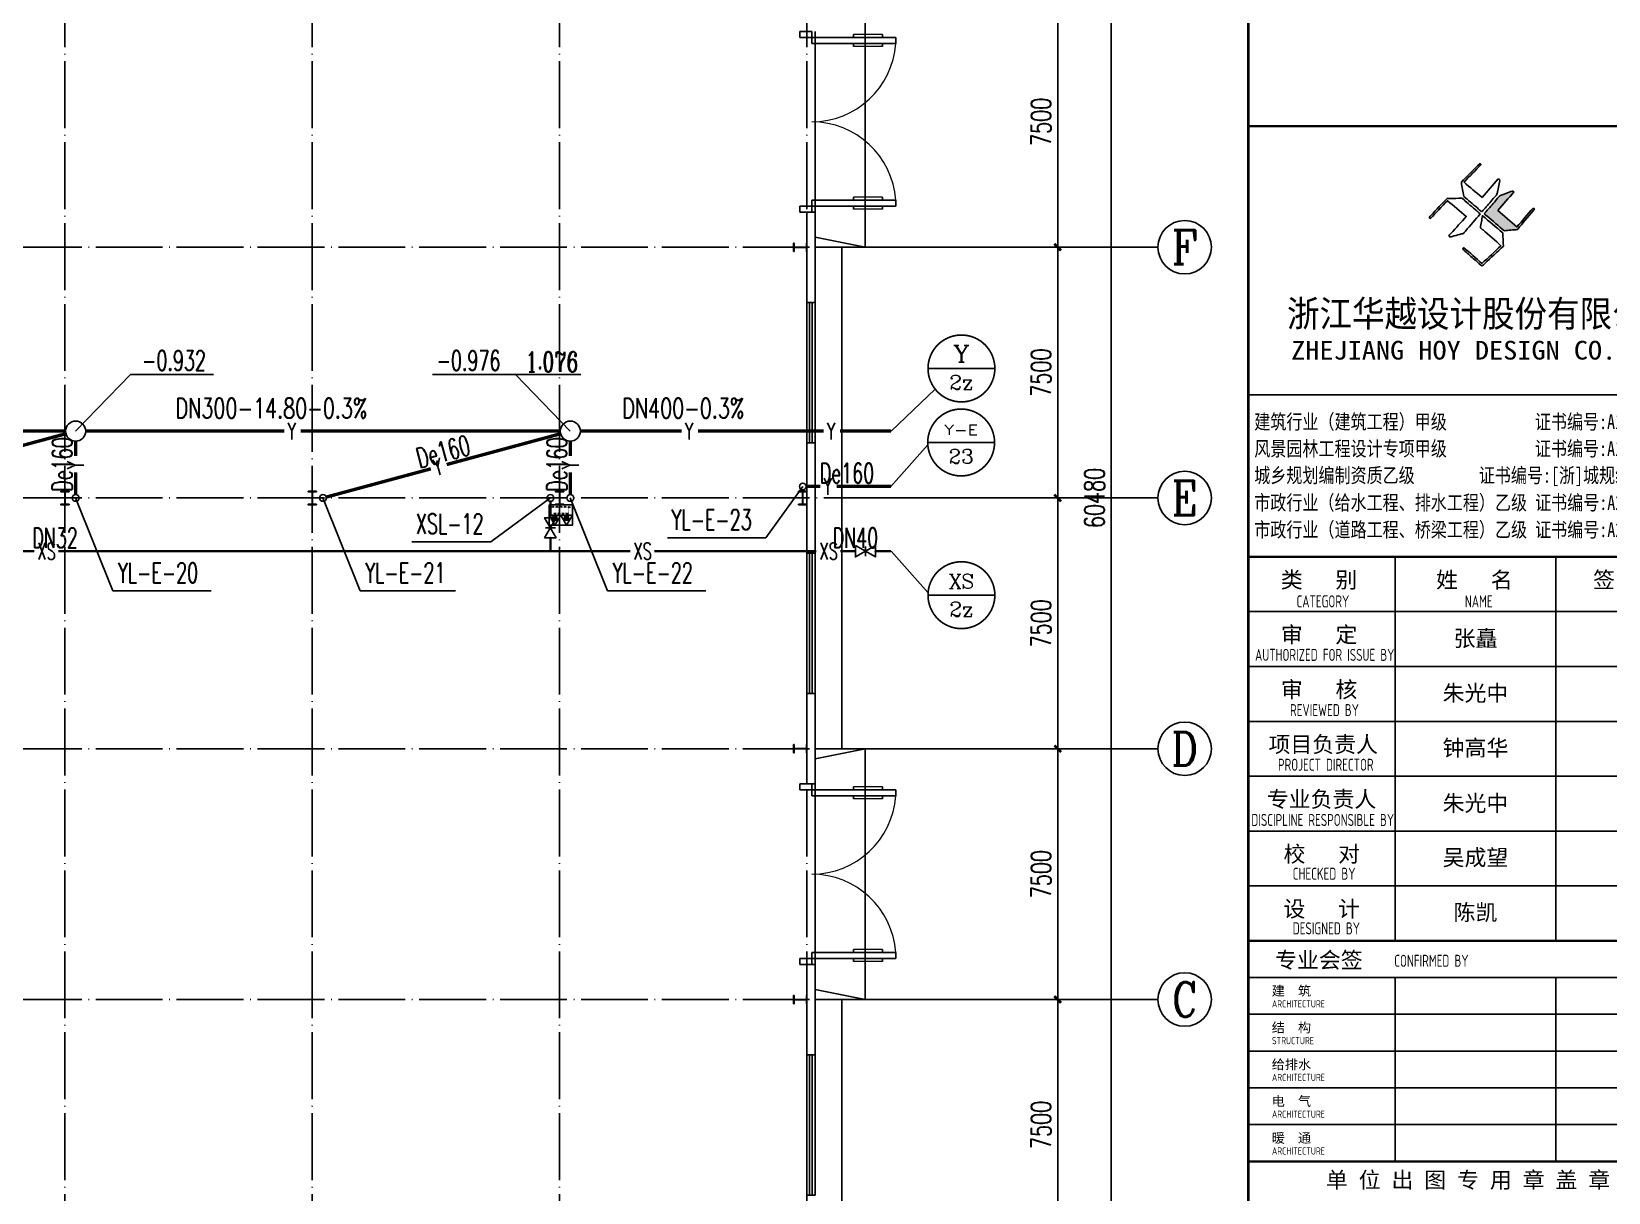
# Model space of a CAD drawing. Extents: x 12811826 to 27008858, y -1172757 to 50528.
# Drawn here: x 13485985 to 13533164, y -280413 to -245693 of the extents above; entities that cross this region are included whole.
import ezdxf
from ezdxf.enums import TextEntityAlignment as Align

# ---------------------------------------------------------------- set-up
doc = ezdxf.new("R2010")
doc.units = 0
doc.header["$LTSCALE"] = 1000
doc.header["$MEASUREMENT"] = 0
doc.linetypes.add('DOTE', pattern=[2.42, 2, -0.2, 0.02, -0.2])
for name, color, linetype in [('AXIS', 3, 'Continuous'), ('AXIS_TEXT', 7, 'Continuous'), ('COLUMN', 2, 'Continuous'), ('DIM_消防', 3, 'Continuous'), ('DIM_雨水', 3, 'Continuous'), ('DOTE', 8, 'DOTE'), ('EQUIP_消防', 7, 'Continuous'), ('PIPE-消防', 1, 'Continuous'), ('PIPE-雨水', 4, 'Continuous'), ('PUB_TITLE', 4, 'Continuous'), ('TEXT_消防', 7, 'Continuous'), ('TEXT_雨水', 7, 'Continuous'), ('TK', 4, 'Continuous'), ('TWT_LEAD', 3, 'Continuous'), ('TWT_TEXT', 7, 'Continuous'), ('VALVE_消防', 7, 'Continuous'), ('VPIPE-消防', 1, 'Continuous'), ('VPIPE-雨水', 4, 'Continuous'), ('WALL-PARAPET', 6, 'Continuous'), ('WELL_雨水', 4, 'Continuous'), ('WINDOW', 4, 'Continuous')]:
    doc.layers.add(name, color=color, linetype=linetype)
doc.styles.add('-宋体', font='', dxfattribs={"width": 0.8})
doc.styles.add('_TCH_AXIS', font='COMPLEX', dxfattribs={"bigfont": 'GBCBIG'})
doc.styles.add('_TCH_DIM', font='SIMPLEX', dxfattribs={"bigfont": 'GBCBIG'})
doc.styles.add('_TCH_DIM_T3', font='SIMPLEX', dxfattribs={"width": 0.705882, "bigfont": 'GBCBIG'})
doc.styles.add('_TWT_CIRCLE', font='COMPLEX', dxfattribs={"width": 1.1, "height": 3, "bigfont": 'HZTXT'})
doc.styles.add('_TWT_PIPEDN', font='SIMPLEX', dxfattribs={"width": 0.8, "height": 3, "bigfont": 'HZTXT'})
doc.styles.add('_TWT_PIPETEXT', font='COMPLEX', dxfattribs={"width": 0.8, "height": 2.5, "bigfont": 'HZTXT'})
doc.styles.add('_TWT_SERIAL', font='COMPLEX', dxfattribs={"width": 0.8, "height": 3, "bigfont": 'HZTXT'})
doc.styles.add('COMPLEX', font='COMPLEX')
doc.styles.add('HT', font='simhei.ttf', dxfattribs={"width": 0.8})
doc.styles.add('TSSD_REIN', font='tssdeng.shx', dxfattribs={"width": 0.7, "bigfont": 'tssdchn.shx'})
doc.styles.add('图签宋体', font='', dxfattribs={"height": 300})
doc.styles.add('图签黑体', font='simhei.ttf', dxfattribs={"height": 550})
doc.styles.get('-宋体').set_extended_font_data('SimSun')
doc.styles.get('图签宋体').set_extended_font_data('NSimSun')
doc.dimstyles.new('_TCH_ARCH&&200', dxfattribs={"dimtxt": 595, "dimasz": 200, "dimexe": 500, "dimexo": 600, "dimgap": 200, "dimtad": 1, "dimdec": 0, "dimzin": 0, "dimdsep": 46, "dimtxsty": '_TCH_DIM_T3', "dimblk": 'ARCHTICK', "dimcen": 0.09, "dimclrt": 7, "dimazin": 2, "dimtfac": 1, "dimtdec": 0, "dimtix": 1, "dimtmove": 2, "dimatfit": 3, "dimfxl": 0, "dimtolj": 1, "dimtzin": 0, "dimarcsym": 0})

# ---------------------------------------------------------------- blocks, each defined once
blk = doc.blocks.new('A$C797E1D2B')
at = {"layer": 'COLUMN'}
h = blk.add_hatch(color=256, dxfattribs=at)
h.paths.add_polyline_path([(125, 400), (250, 400), (250, 388), (130, 388), (130, 200), (125, 200)])
h.paths.add_polyline_path([(0, 400), (125, 400), (125, 200), (120, 200), (120, 388), (0, 388)])
h.paths.add_polyline_path([(0, 12), (120, 12), (120, 200), (125, 200), (125, 0), (0, 0)])
h.paths.add_polyline_path([(125, 200), (130, 200), (130, 12), (250, 12), (250, 0), (125, 0)])
blk.add_lwpolyline([(250, 0), (250, 12), (130, 12), (130, 388), (250, 388), (250, 400), (0, 400), (0, 388), (120, 388), (120, 12), (0, 12), (0, 0)], close=True, dxfattribs=at)
blk = doc.blocks.new('_AXISO')
blk.add_circle((0, 0), 0.5)
at = {"layer": 'AXIS_TEXT', "style": 'COMPLEX', "width": 1.041667}
blk.add_attdef('A', text='', height=0.56, dxfattribs=at).set_placement((-0.25, -0.28), (0.25, -0.28), align=Align.FIT)
blk = doc.blocks.new('消防软管卷盘')
blk.add_lwpolyline([(4963954, 151899), (4963954, 150312), (4964641, 150312), (4964641, 151899)], close=True)
for points, const_width in [([(4964134, 151704), (4964482, 151704)], 1), ([(4964134, 151566), (4964482, 151566)], 1), ([(4964134, 151428), (4964482, 151428)], 1), ([(4964134, 151290), (4964482, 151290)], 1), ([(4964134, 151152), (4964482, 151152)], 1), ([(4964134, 151014), (4964482, 151014)], 0.1), ([(4964134, 150876), (4964482, 150876)], 1), ([(4964134, 150738), (4964482, 150738)], 1), ([(4964150, 150600), (4964499, 150600)], 1), ([(4964150, 150462), (4964499, 150462)], 1)]:
    blk.add_lwpolyline(points, dxfattribs=dict(const_width=const_width))
for centre, start, end in [((4964134, 151636), 90, 270), ((4964134, 151360), 90, 270), ((4964134, 151084), 90, 270), ((4964134, 150808), 90, 270), ((4964482, 151498), 270, 90), ((4964482, 151222), 270, 90), ((4964482, 150946), 270, 90), ((4964150, 150532), 90, 270), ((4964499, 150670), 270, 90)]:
    blk.add_arc(centre, 69, start, end)
blk = doc.blocks.new('$TwtSys$00000546')
h = blk.add_hatch()
h.set_pattern_fill('ANSI31', color=256, scale=200, style=0)
h.set_pattern_definition([(45, (-38543.802, -6670.83), (-17.67767, 17.67767), [])])
h.paths.add_polyline_path([(-65, 174), (65, 174), (65, 44), (-65, 44)])
for points in [[(0, 344), (-198, 0), (198, 0)], [(-65, 174), (65, 174), (65, 44), (-65, 44)]]:
    blk.add_lwpolyline(points, close=True)
blk = doc.blocks.new('92623')
blk.add_lwpolyline([(8910066, 83014), (8909273, 83014), (8909273, 82670), (8910066, 82670)], close=True)
at = {"xscale": -0.5, "yscale": 0.5, "zscale": 0.5, "rotation": 89.99999999998747}
blk.add_blockref('消防软管卷盘', (8985223, 2565334), dxfattribs=at)
at = {"layer": 'EQUIP_消防', "color": 8, "rotation": 180}
for p in [(8909471, 83014), (8909868, 83014)]:
    blk.add_blockref('$TwtSys$00000546', p, dxfattribs=at)
blk = doc.blocks.new('A$C053D6479')
at = {"layer": 'PUB_TITLE'}
h = blk.add_hatch(color=256, dxfattribs=at)
h.dxf.hatch_style = 1
edge = h.paths.add_edge_path()
edge.add_spline(control_points=[(1026, 827), (1105, 920), (1188, 1008), (1266, 1102)], knot_values=[13, 13, 13, 13, 14, 14, 14, 14], degree=3, periodic=0)
edge.add_spline(control_points=[(1266, 1102), (1258, 1111), (1249, 1119), (1239, 1116)], knot_values=[12, 12, 12, 12, 13, 13, 13, 13], degree=3, periodic=0)
edge.add_spline(control_points=[(1239, 1116), (1210, 1107), (1179, 1092), (1144, 1077)], knot_values=[11, 11, 11, 11, 12, 12, 12, 12], degree=3, periodic=0)
edge.add_spline(control_points=[(1144, 1077), (1109, 1063), (1069, 1053), (1047, 1038)], knot_values=[10, 10, 10, 10, 11, 11, 11, 11], degree=3, periodic=0)
edge.add_spline(control_points=[(1047, 1038), (1028, 1026), (1007, 992), (991, 972)], knot_values=[9, 9, 9, 9, 10, 10, 10, 10], degree=3, periodic=0)
edge.add_spline(control_points=[(991, 972), (942, 913), (899, 868), (849, 810)], knot_values=[8, 8, 8, 8, 9, 9, 9, 9], degree=3, periodic=0)
edge.add_spline(control_points=[(849, 810), (842, 801), (822, 776), (822, 775)], knot_values=[7, 7, 7, 7, 8, 8, 8, 8], degree=3, periodic=0)
edge.add_spline(control_points=[(822, 775), (823, 771), (848, 752), (859, 744)], knot_values=[6, 6, 6, 6, 7, 7, 7, 7], degree=3, periodic=0)
edge.add_spline(control_points=[(859, 744), (949, 670), (1035, 592), (1122, 521)], knot_values=[5, 5, 5, 5, 6, 6, 6, 6], degree=3, periodic=0)
edge.add_spline(control_points=[(1122, 521), (1153, 527), (1185, 530), (1217, 533)], knot_values=[4, 4, 4, 4, 5, 5, 5, 5], degree=3, periodic=0)
edge.add_spline(control_points=[(1217, 533), (1246, 535), (1293, 532), (1316, 542)], knot_values=[3, 3, 3, 3, 4, 4, 4, 4], degree=3, periodic=0)
edge.add_spline(control_points=[(1316, 542), (1327, 547), (1338, 565), (1349, 579)], knot_values=[2, 2, 2, 2, 3, 3, 3, 3], degree=3, periodic=0)
edge.add_spline(control_points=[(1349, 579), (1423, 670), (1507, 759), (1572, 848)], knot_values=[1, 1, 1, 1, 2, 2, 2, 2], degree=3, periodic=0)
edge.add_spline(control_points=[(1572, 848), (1564, 852), (1561, 861), (1551, 862)], knot_values=[0, 0, 0, 0, 1, 1, 1, 1], degree=3, periodic=0)
edge.add_spline(control_points=[(1551, 862), (1469, 769), (1393, 671), (1310, 579)], knot_values=[15, 15, 15, 15, 16, 16, 16, 16], degree=3, periodic=0)
edge.add_spline(control_points=[(1310, 579), (1216, 662), (1118, 742), (1026, 827)], knot_values=[14, 14, 14, 14, 15, 15, 15, 15], degree=3, periodic=0)
at = {"layer": 'TK'}
for points, knots in [([(1031, 1298), (1066, 1286), (1054, 1262), (1045, 1224), (1036, 1188), (1031, 1158), (1024, 1121), (1020, 1104), (1017, 1085), (1012, 1071), (1004, 1052), (976, 1026), (956, 1003), (906, 946), (866, 899), (814, 839), (806, 829), (789, 806), (787, 806), (777, 804), (728, 856), (719, 864), (651, 922), (580, 978), (514, 1036), (509, 1106), (488, 1176), (479, 1247), (570, 1343), (663, 1436), (758, 1526), (764, 1523), (768, 1518), (774, 1515), (693, 1422), (599, 1343), (520, 1249), (607, 1171), (698, 1096), (789, 1021), (874, 1109), (950, 1206), (1031, 1298)], [0, 0, 0, 0, 1, 1, 1, 2, 2, 2, 3, 3, 3, 4, 4, 4, 5, 5, 5, 6, 6, 6, 7, 7, 7, 8, 8, 8, 9, 9, 9, 10, 10, 10, 11, 11, 11, 12, 12, 12, 13, 13, 13, 14, 14, 14, 14]), ([(555, 949), (624, 891), (699, 833), (760, 773), (689, 691), (614, 604), (539, 517), (529, 505), (516, 487), (506, 482), (492, 475), (469, 472), (452, 467), (416, 456), (383, 448), (342, 438), (323, 433), (297, 422), (293, 440), (291, 452), (313, 470), (322, 480), (400, 566), (477, 652), (553, 736), (460, 815), (366, 894), (270, 970), (183, 883), (101, 791), (16, 703), (-18, 714), (9, 735), (28, 755), (103, 838), (192, 930), (266, 1005), (319, 1009), (387, 1005), (442, 1007), (456, 1008), (472, 1011), (485, 1007), (507, 1000), (534, 967), (555, 949)], [0, 0, 0, 0, 1, 1, 1, 2, 2, 2, 3, 3, 3, 4, 4, 4, 5, 5, 5, 6, 6, 6, 7, 7, 7, 8, 8, 8, 9, 9, 9, 10, 10, 10, 11, 11, 11, 12, 12, 12, 13, 13, 13, 14, 14, 14, 15, 15, 15, 15]), ([(1551, 862), (1561, 861), (1564, 852), (1572, 848), (1507, 759), (1423, 670), (1349, 579), (1338, 565), (1327, 547), (1316, 542), (1293, 532), (1246, 535), (1217, 533), (1185, 530), (1153, 527), (1122, 521), (1035, 592), (949, 670), (859, 744), (848, 752), (823, 771), (822, 775), (822, 776), (842, 801), (849, 810), (899, 868), (942, 913), (991, 972), (1007, 992), (1028, 1026), (1047, 1038), (1069, 1053), (1109, 1063), (1144, 1077), (1179, 1092), (1210, 1107), (1239, 1116), (1249, 1119), (1258, 1111), (1266, 1102), (1188, 1008), (1105, 920), (1026, 827), (1118, 742), (1216, 662), (1310, 579), (1393, 671), (1469, 769), (1551, 862)], [0, 0, 0, 0, 1, 1, 1, 2, 2, 2, 3, 3, 3, 4, 4, 4, 5, 5, 5, 6, 6, 6, 7, 7, 7, 8, 8, 8, 9, 9, 9, 10, 10, 10, 11, 11, 11, 12, 12, 12, 13, 13, 13, 14, 14, 14, 15, 15, 15, 16, 16, 16, 16]), ([(1097, 490), (1100, 425), (1106, 361), (1107, 294), (1018, 207), (925, 121), (830, 33), (818, 21), (800, 0), (787, 0), (768, -1), (725, 49), (712, 60), (662, 103), (616, 143), (568, 186), (545, 207), (518, 224), (499, 250), (501, 259), (511, 261), (516, 267), (609, 192), (696, 111), (785, 33), (883, 118), (977, 208), (1070, 298), (992, 373), (892, 456), (803, 534), (791, 544), (768, 561), (766, 569), (761, 588), (776, 634), (780, 655), (785, 690), (788, 721), (795, 746), (897, 661), (998, 576), (1097, 490)], [0, 0, 0, 0, 1, 1, 1, 2, 2, 2, 3, 3, 3, 4, 4, 4, 5, 5, 5, 6, 6, 6, 7, 7, 7, 8, 8, 8, 9, 9, 9, 10, 10, 10, 11, 11, 11, 12, 12, 12, 13, 13, 13, 14, 14, 14, 14])]:
    blk.add_open_spline(points, degree=3, knots=knots, dxfattribs=at)
blk = doc.blocks.new('GeYuanFrame_14875563', base_point=(20.09, 4.53))
at = {"layer": 'PUB_TITLE'}
for points in [[(1013.09, 235.33), (1013.09, 292.73)], [(1037.09, 235.33), (1037.09, 292.73)], [(1013.09, 202.33), (1013.09, 229.83)], [(1037.09, 202.33), (1037.09, 229.83)]]:
    blk.add_lwpolyline(points, dxfattribs=at)
at = {"layer": 'TK'}
for p, q in [((991.09, 316.93), (1061.09, 316.93)), ((991.09, 284.53), (1061.09, 284.53)), ((991.09, 276.33), (1061.09, 276.33)), ((991.09, 268.13), (1061.09, 268.13)), ((991.09, 259.93), (1061.09, 259.93)), ((991.09, 251.73), (1061.09, 251.73)), ((991.09, 243.53), (1061.09, 243.53)), ((991.09, 235.33), (1061.09, 235.33)), ((991.09, 235.33), (1061.09, 235.33))]:
    blk.add_line(p, q, dxfattribs=at)
for points, const_width in [([(991.09, 588.53), (991.09, 14.53)], 0.4), ([(991.09, 357.14), (1061.09, 357.14)], 0.35), ([(991.09, 292.73), (1061.09, 292.73)], 0.35), ([(991.09, 292.73), (1061.09, 292.73)], 0.35), ([(991.09, 235.33), (1061.09, 235.33)], 0.35), ([(991.09, 202.33), (1061.09, 202.33)], 0.35)]:
    blk.add_lwpolyline(points, dxfattribs=dict(at, const_width=const_width))
for points in [[(991.09, 292.73), (1061.09, 292.73)], [(991.09, 235.33), (1061.09, 235.33)], [(991.09, 229.83), (1061.09, 229.83)], [(991.09, 224.33), (1061.09, 224.33)], [(991.09, 218.83), (1061.09, 218.83)], [(991.09, 213.33), (1061.09, 213.33)], [(991.09, 207.83), (1061.09, 207.83)], [(991.09, 202.33), (1061.09, 202.33)]]:
    blk.add_lwpolyline(points, dxfattribs=at)
at = {"layer": 'PUB_TITLE', "xscale": 0.01000000000021828, "yscale": 0.01000000000021828, "zscale": 0.01}
blk.add_blockref('A$C053D6479', (1018.19, 336.27), dxfattribs=at)
at = {"layer": 'TK'}
for s, height, style, width, p in [('浙江华越设计股份有限公司', 3.96, 'HT', 0.9, (1026.07, 329.16)), ('ZHEJIANG HOY DESIGN CO.,LTD', 2.8, '图签黑体', 1.11, (1026.06, 323.29))]:
    blk.add_text(s, height=height, dxfattribs=dict(at, style=style, width=width)).set_placement(p, align=Align.MIDDLE)
for s, height, style, width, p in [('建筑行业（建筑工程）甲级           证书编号:A133002877', 2.2, '-宋体', 0.8, (992, 311.83)), ('风景园林工程设计专项甲级           证书编号:A133002877', 2.2, '-宋体', 0.8, (992, 307.81)), ('城乡规划编制资质乙级        证书编号:[浙]城规编(142069)', 2.2, '-宋体', 0.8, (992, 303.82)), ('市政行业（给水工程、排水工程）乙级 证书编号:A233029948', 2.2, '-宋体', 0.8, (992, 299.74)), ('市政行业（道路工程、桥梁工程）乙级 证书编号:A233029948', 2.2, '-宋体', 0.8, (992, 295.69)), ('CATEGORY', 1.8, 'TSSD_REIN', 0.7, (998.32, 285.17)), ('NAME', 1.8, 'TSSD_REIN', 0.7, (1023.51, 285.17)), ('AUTHORIZED FOR ISSUE BY', 1.8, 'TSSD_REIN', 0.7, (992.12, 277.17)), ('REVIEWED BY', 1.8, 'TSSD_REIN', 0.7, (997.36, 268.91)), ('PROJECT DIRECTOR', 1.8, 'TSSD_REIN', 0.7, (995.55, 260.74)), ('DISCIPLINE RESPONSIBLE BY', 1.8, 'TSSD_REIN', 0.7, (991.57, 252.48)), ('CHECKED BY', 1.8, 'TSSD_REIN', 0.7, (997.75, 244.44)), ('DESIGNED BY', 1.8, 'TSSD_REIN', 0.7, (997.76, 236.27)), ('CONFIRMED BY', 1.8, 'TSSD_REIN', 0.7, (1012.94, 231.42)), ('ARCHITECTURE', 1.08, 'TSSD_REIN', 0.7, (994.65, 225.34)), ('STRUCTURE', 1.08, 'TSSD_REIN', 0.7, (994.65, 219.84)), ('ARCHITECTURE', 1.08, 'TSSD_REIN', 0.7, (994.65, 214.34)), ('ARCHITECTURE', 1.08, 'TSSD_REIN', 0.7, (994.65, 208.84)), ('ARCHITECTURE', 1.08, 'TSSD_REIN', 0.7, (994.65, 203.34))]:
    blk.add_text(s, height=height, dxfattribs=dict(at, style=style, width=width)).set_placement(p)
at = {"layer": 'TK', "style": '图签宋体'}
for s, height, p in [('类   别', 2.4, (995.97, 288.09)), ('姓   名', 2.4, (1019.2, 288.09)), ('签   名', 2.4, (1042.68, 288.09)), ('审   定', 2.4, (995.97, 279.89)), ('审   核', 2.4, (995.97, 271.69)), ('项目负责人', 2.4, (994.13, 263.49)), ('专业负责人', 2.4, (993.89, 255.29)), ('校   对', 2.4, (996.38, 247.09)), ('设   计', 2.4, (996.36, 238.89)), ('专业会签', 2.4, (995.12, 231.24)), ('建  筑', 1.44, (994.61, 227.11)), ('结  构', 1.44, (994.61, 221.61)), ('给排水', 1.44, (994.61, 216.11)), ('电  气', 1.44, (994.61, 210.61)), ('暖  通', 1.44, (994.61, 205.11)), ('单 位 出 图 专 用 章 盖 章', 2.4, (1002.72, 198.35))]:
    blk.add_text(s, height=height, dxfattribs=at).set_placement(p)
at = {"layer": 'TK', "char_height": 2.4, "width": 24, "attachment_point": 5, "style": '图签宋体'}
for s, insert in [('张矗', (1025.09, 280.4)), ('朱光中', (1025.09, 272.23)), ('钟高华', (1025.09, 264.03)), ('朱光中', (1025.09, 255.76)), ('吴成望', (1025.09, 247.63)), ('陈凯', (1025.09, 239.43))]:
    blk.add_mtext(s, dxfattribs=dict(at, insert=insert))
blk = doc.blocks.new('_ArchTick')
at = {"color": 0, "linetype": 'ByBlock', "const_width": 0.4}
blk.add_lwpolyline([(-0.5, -0.5), (0.5, 0.5)], dxfattribs=at)
blk = doc.blocks.new('*D197')
at = {"layer": 'AXIS', "color": 0, "lineweight": -2}
for p, q in [((13512285, -229403), (13518785, -229403)), ((13518285, -289883), (13518285, -229403)), ((13512285, -289883), (13518785, -289883))]:
    blk.add_line(p, q, dxfattribs=at)
at = {"layer": 'Defpoints', "color": 0}
for p in [(13511685, -229403), (13518285, -229403), (13511685, -289883)]:
    blk.add_point(p, dxfattribs=at)
at = {"layer": 'AXIS', "color": 0, "lineweight": -2, "xscale": 200, "yscale": 200, "zscale": 200}
for p, rotation in [((13518285, -229403), 90), ((13518285, -289883), 270)]:
    blk.add_blockref('_ArchTick', p, dxfattribs=dict(at, rotation=rotation))
at = {"layer": 'AXIS', "color": 7, "insert": (13517787, -259643), "char_height": 595, "attachment_point": 5, "rotation": 90, "style": '_TCH_DIM_T3'}
blk.add_mtext('\\A1;60480', dxfattribs=at)
blk = doc.blocks.new('*D201')
at = {"layer": 'AXIS', "color": 0, "lineweight": -2}
for p, q in [((13512285, -274643), (13517185, -274643)), ((13516685, -282143), (13516685, -274643)), ((13512285, -282143), (13517185, -282143))]:
    blk.add_line(p, q, dxfattribs=at)
at = {"layer": 'Defpoints', "color": 0}
for p in [(13511685, -274643), (13516685, -274643), (13511685, -282143)]:
    blk.add_point(p, dxfattribs=at)
at = {"layer": 'AXIS', "color": 0, "lineweight": -2, "xscale": 200, "yscale": 200, "zscale": 200}
for p, rotation in [((13516685, -274643), 90), ((13516685, -282143), 270)]:
    blk.add_blockref('_ArchTick', p, dxfattribs=dict(at, rotation=rotation))
at = {"layer": 'AXIS', "color": 7, "insert": (13516187, -278393), "char_height": 595, "attachment_point": 5, "rotation": 90, "style": '_TCH_DIM_T3'}
blk.add_mtext('\\A1;7500', dxfattribs=at)
blk = doc.blocks.new('*D202')
at = {"layer": 'AXIS', "color": 0, "lineweight": -2}
for p, q in [((13512285, -267143), (13517185, -267143)), ((13516685, -274643), (13516685, -267143)), ((13512285, -274643), (13517185, -274643))]:
    blk.add_line(p, q, dxfattribs=at)
at = {"layer": 'Defpoints', "color": 0}
for p in [(13511685, -267143), (13516685, -267143), (13511685, -274643)]:
    blk.add_point(p, dxfattribs=at)
at = {"layer": 'AXIS', "color": 0, "lineweight": -2, "xscale": 200, "yscale": 200, "zscale": 200}
for p, rotation in [((13516685, -267143), 90), ((13516685, -274643), 270)]:
    blk.add_blockref('_ArchTick', p, dxfattribs=dict(at, rotation=rotation))
at = {"layer": 'AXIS', "color": 7, "insert": (13516187, -270893), "char_height": 595, "attachment_point": 5, "rotation": 90, "style": '_TCH_DIM_T3'}
blk.add_mtext('\\A1;7500', dxfattribs=at)
blk = doc.blocks.new('*D203')
at = {"layer": 'AXIS', "color": 0, "lineweight": -2}
for p, q in [((13512285, -259643), (13517185, -259643)), ((13516685, -267143), (13516685, -259643)), ((13512285, -267143), (13517185, -267143))]:
    blk.add_line(p, q, dxfattribs=at)
at = {"layer": 'Defpoints', "color": 0}
for p in [(13511685, -259643), (13516685, -259643), (13511685, -267143)]:
    blk.add_point(p, dxfattribs=at)
at = {"layer": 'AXIS', "color": 0, "lineweight": -2, "xscale": 200, "yscale": 200, "zscale": 200}
for p, rotation in [((13516685, -259643), 90), ((13516685, -267143), 270)]:
    blk.add_blockref('_ArchTick', p, dxfattribs=dict(at, rotation=rotation))
at = {"layer": 'AXIS', "color": 7, "insert": (13516187, -263393), "char_height": 595, "attachment_point": 5, "rotation": 90, "style": '_TCH_DIM_T3'}
blk.add_mtext('\\A1;7500', dxfattribs=at)
blk = doc.blocks.new('*D204')
at = {"layer": 'AXIS', "color": 0, "lineweight": -2}
for p, q in [((13512285, -252143), (13517185, -252143)), ((13516685, -259643), (13516685, -252143)), ((13512285, -259643), (13517185, -259643))]:
    blk.add_line(p, q, dxfattribs=at)
at = {"layer": 'Defpoints', "color": 0}
for p in [(13511685, -252143), (13516685, -252143), (13511685, -259643)]:
    blk.add_point(p, dxfattribs=at)
at = {"layer": 'AXIS', "color": 0, "lineweight": -2, "xscale": 200, "yscale": 200, "zscale": 200}
for p, rotation in [((13516685, -252143), 90), ((13516685, -259643), 270)]:
    blk.add_blockref('_ArchTick', p, dxfattribs=dict(at, rotation=rotation))
at = {"layer": 'AXIS', "color": 7, "insert": (13516187, -255893), "char_height": 595, "attachment_point": 5, "rotation": 90, "style": '_TCH_DIM_T3'}
blk.add_mtext('\\A1;7500', dxfattribs=at)
blk = doc.blocks.new('*D205')
at = {"layer": 'AXIS', "color": 0, "lineweight": -2}
for p, q in [((13512285, -244643), (13517185, -244643)), ((13516685, -252143), (13516685, -244643)), ((13512285, -252143), (13517185, -252143))]:
    blk.add_line(p, q, dxfattribs=at)
at = {"layer": 'Defpoints', "color": 0}
for p in [(13511685, -244643), (13516685, -244643), (13511685, -252143)]:
    blk.add_point(p, dxfattribs=at)
at = {"layer": 'AXIS', "color": 0, "lineweight": -2, "xscale": 200, "yscale": 200, "zscale": 200}
for p, rotation in [((13516685, -244643), 90), ((13516685, -252143), 270)]:
    blk.add_blockref('_ArchTick', p, dxfattribs=dict(at, rotation=rotation))
at = {"layer": 'AXIS', "color": 7, "insert": (13516187, -248393), "char_height": 595, "attachment_point": 5, "rotation": 90, "style": '_TCH_DIM_T3'}
blk.add_mtext('\\A1;7500', dxfattribs=at)
blk = doc.blocks.new('$DorLib2D$00000011')
for p, q in [((-0.4667, 0.4709), (-0.4667, -0.0625)), ((-0.4667, 0.4709), (-0.4333, 0.4709)), ((-0.4333, 0.4709), (-0.4333, 0.0042)), ((0.4333, 0.4709), (0.4333, 0.0042)), ((0.4667, 0.4709), (0.4333, 0.4709)), ((0.4667, 0.4709), (0.4667, -0.0625)), ((-0.4833, 0.3962), (-0.4667, 0.3962)), ((-0.4167, 0.3962), (-0.4333, 0.3962)), ((0.4167, 0.3962), (0.4333, 0.3962)), ((0.4833, 0.3962), (0.4667, 0.3962)), ((-0.4833, 0.2346), (-0.4667, 0.2346)), ((-0.4167, 0.2346), (-0.4333, 0.2346)), ((0.4167, 0.2346), (0.4333, 0.2346)), ((0.4833, 0.2346), (0.4667, 0.2346)), ((-0.5, 0.0042), (-0.4333, 0.0042)), ((-0.5, 0.0042), (-0.5, -0.0625)), ((0.5, 0.0042), (0.4333, 0.0042)), ((0.5, 0.0042), (0.5, -0.0625)), ((-0.5, -0.0625), (-0.4667, -0.0625)), ((0.5, -0.0625), (0.4667, -0.0625))]:
    blk.add_line(p, q)
at = {"lineweight": 13}
for p, q in [((-0.4833, 0.3962), (-0.4833, 0.2346)), ((-0.4167, 0.3962), (-0.4167, 0.2346)), ((0.4167, 0.3962), (0.4167, 0.2346)), ((0.4833, 0.3962), (0.4833, 0.2346))]:
    blk.add_line(p, q, dxfattribs=at)
for centre, start, end in [((-0.4667, 0.0042), 0, 85.90396), ((0.4667, 0.0042), 94.09604, 180)]:
    blk.add_arc(centre, 0.4667, start, end, dxfattribs=at)
blk = doc.blocks.new('$TCHSYS$WIN2D')
for p, q in [((-0.5, 0.5), (0.5, 0.5)), ((-0.5, 0.5), (-0.5, -0.5)), ((0.5, 0.5), (0.5, -0.5)), ((0.5, 0.167), (-0.5, 0.167)), ((0.5, -0.167), (-0.5, -0.167)), ((-0.5, -0.5), (0.5, -0.5))]:
    blk.add_line(p, q)
blk = doc.blocks.new('$TWTSYS$00000187')
blk.add_circle((0, 0, 0), 0.5)
blk = doc.blocks.new('$VALVE$00000296')
for points in [[(-125, 72), (-125, -72), (125, 72), (125, -72), (-125, 72)], [(0, 60), (0, -64)]]:
    blk.add_lwpolyline(points)
for p in [(-125, 0), (125, 0)]:
    blk.add_point(p)

msp = doc.modelspace()

# ---------------------------------------------------------------- linework, layer by layer
at = {"color": 8, "ltscale": 0.5}
for p, q in [((13509424.8, -251843.1), (13510924.8, -252143.1)), ((13510924.8, -267143.1), (13509424.8, -267443.1)), ((13509424.8, -274343.1), (13510924.8, -274643.1))]:
    msp.add_line(p, q, dxfattribs=at)
for points in [[(13509424.8, -252143.1), (13510924.8, -252143.1), (13510924.8, -244643.1), (13509424.8, -244643.1)], [(13510224.8, -252143.1), (13510224.8, -267143.1)], [(13509424.8, -274643.1), (13510924.8, -274643.1), (13510924.8, -267143.1), (13509424.8, -267143.1)], [(13510224.8, -274643.1), (13510224.8, -290683.1), (13486984.8, -290683.1)]]:
    msp.add_lwpolyline(points, dxfattribs=at)
at = {"layer": 'AXIS'}
for p, q in [((13511684.8, -252143.1), (13519684.8, -252143.1)), ((13511684.8, -259643.1), (13519684.8, -259643.1)), ((13511684.8, -267143.1), (13519684.8, -267143.1)), ((13511684.8, -274643.1), (13519684.8, -274643.1))]:
    msp.add_line(p, q, dxfattribs=at)
at = {"layer": 'DIM_消防'}
for p, q in [((13514805.5, -255769.5), (13512805.5, -255769.5)), ((13511700.8, -257643.1), (13513016.5, -256383.9)), ((13511692.1, -259299.4), (13512799.5, -258055.3)), ((13514796.9, -257983.4), (13512796.9, -257983.4)), ((13511700.8, -261234.2), (13512808.1, -262478.3)), ((13514805.5, -262550.2), (13512805.5, -262550.2))]:
    msp.add_line(p, q, dxfattribs=at)
at = {"layer": 'DIM_消防', "color": 3}
for p, q in [((13501507.4, -259643.1, -3000), (13499728.5, -260954.8, -3000)), ((13499728.5, -260954.8, -3000), (13497365.3, -260954.8, -3000))]:
    msp.add_line(p, q, dxfattribs=at)
at = {"layer": 'DIM_消防', "const_width": 50}
for points in [[(13514805.5, -255769.5, 1), (13512805.5, -255769.5, 1)], [(13514796.9, -257983.4, 1), (13512796.9, -257983.4, 1)], [(13514805.5, -262550.2, 1), (13512805.5, -262550.2, 1)]]:
    msp.add_lwpolyline(points, format="xyb", close=True, dxfattribs=at)
at = {"layer": 'DIM_雨水'}
for p, q in [((13509059.5, -259299.4), (13507949.4, -260830.8)), ((13487304.4, -259643.1), (13488414.5, -262420.2)), ((13494704.4, -259643.1), (13495814.5, -262420.2)), ((13502104.4, -259643.1), (13503214.5, -262420.2)), ((13507949.4, -260830.8), (13505008.1, -260830.8)), ((13488414.5, -262420.2), (13491355.9, -262420.2)), ((13495814.5, -262420.2), (13498664.5, -262420.2)), ((13503214.5, -262420.2), (13506155.9, -262420.2))]:
    msp.add_line(p, q, dxfattribs=at)
at = {"layer": 'DOTE'}
for p, q in [((13486984.8, -292143.1), (13486984.8, -227143.1)), ((13494384.8, -292143.1), (13494384.8, -227143.1)), ((13501784.8, -292143.1), (13501784.8, -227143.1)), ((13509184.8, -292143.1), (13509184.8, -227143.1)), ((13511684.8, -252143.1), (13343884.8, -252143.1)), ((13511684.8, -259643.1), (13343884.8, -259643.1)), ((13511684.8, -267143.1), (13343884.8, -267143.1)), ((13511684.8, -274643.1), (13343884.8, -274643.1))]:
    msp.add_line(p, q, dxfattribs=at)
at = {"layer": 'PIPE-消防', "linetype": 'Continuous', "const_width": 70}
for points in [[(13501507.4, -259743.1), (13501507.4, -260234.5)], [(13501507.4, -260834.5), (13501507.4, -261234.2)], [(13471907.4, -261234.2), (13486063.8, -261234.2)], [(13486781.9, -261234.2), (13501507.4, -261234.2)], [(13501507.4, -261234.2), (13503896.4, -261234.2)], [(13504614.5, -261234.2), (13509462, -261234.2)], [(13510180, -261234.2), (13510633.1, -261234.2)], [(13511233.1, -261234.2), (13511700.8, -261234.2)]]:
    msp.add_lwpolyline(points, dxfattribs=at)
at = {"layer": 'PIPE-雨水', "linetype": 'Continuous', "const_width": 100}
for points in [[(13479239.8, -257643.1), (13487004.4, -257643.1)], [(13487604.4, -257643.1), (13493550.3, -257643.1)], [(13494039.8, -257643.1), (13501804.4, -257643.1)], [(13502404.4, -257643.1), (13505438.8, -257643.1)], [(13505928.3, -257643.1), (13509684.8, -257643.1)], [(13510174.3, -257643.1), (13511700.8, -257643.1)], [(13483605.2, -258642.9), (13487014.8, -257721.3)], [(13498405.2, -258642.9), (13501814.8, -257721.3)], [(13494800.9, -259617), (13497932.6, -258770.6)], [(13509159.5, -259299.4), (13509587, -259299.4)], [(13510076.5, -259299.4), (13511700.8, -259299.4)]]:
    msp.add_lwpolyline(points, dxfattribs=at)
at = {"layer": 'PIPE-雨水', "linetype": 'Continuous', "ltscale": 2, "const_width": 100}
for points in [[(13487304.4, -258390.7), (13487304.4, -257943.1)], [(13502104.4, -258390.7), (13502104.4, -257943.1)], [(13487304.4, -259543.1), (13487304.4, -258880.2)], [(13502104.4, -259543.1), (13502104.4, -258880.2)]]:
    msp.add_lwpolyline(points, dxfattribs=at)
at = {"layer": 'TWT_LEAD'}
for p, q in [((13487304.4, -257643.1), (13488943, -255951.4)), ((13488943, -255951.4), (13491424.8, -255951.4)), ((13500465.8, -255951.4), (13497983.9, -255951.4)), ((13500465.8, -255951.4), (13502414.4, -255951.4)), ((13502104.4, -257643.1), (13500465.8, -255951.4))]:
    msp.add_line(p, q, dxfattribs=at)
at = {"layer": 'VPIPE-消防', "linetype": 'Continuous'}
msp.add_circle((13501507.4, -259643.1), 100, dxfattribs=at)
at = {"layer": 'VPIPE-雨水', "linetype": 'Continuous'}
for centre in [(13509059.5, -259299.4), (13487304.4, -259643.1), (13494704.4, -259643.1), (13502104.4, -259643.1)]:
    msp.add_circle(centre, 100, dxfattribs=at)
at = {"layer": 'WALL-PARAPET'}
for p, q in [((13509424.8, -251093.1), (13509184.8, -251093.1)), ((13509184.8, -251093.1), (13509184.8, -253793.1)), ((13509424.8, -253793.1), (13509424.8, -251093.1)), ((13509184.8, -253793.1), (13509424.8, -253793.1)), ((13509424.8, -257993.1), (13509184.8, -257993.1)), ((13509184.8, -257993.1), (13509184.8, -261293.1)), ((13509424.8, -261293.1), (13509424.8, -257993.1)), ((13509184.8, -261293.1), (13509424.8, -261293.1)), ((13509424.8, -265493.1), (13509184.8, -265493.1)), ((13509184.8, -265493.1), (13509184.8, -268193.1)), ((13509424.8, -268193.1), (13509424.8, -265493.1)), ((13509184.8, -268193.1), (13509424.8, -268193.1)), ((13509424.8, -273593.1), (13509184.8, -273593.1)), ((13509184.8, -273593.1), (13509184.8, -276293.1)), ((13509424.8, -276293.1), (13509424.8, -273593.1)), ((13509184.8, -276293.1), (13509424.8, -276293.1))]:
    msp.add_line(p, q, dxfattribs=at)
at = {"layer": 'WINDOW'}
for p, q in [((13509424.8, -251093.1), (13509424.8, -245693.1)), ((13509424.8, -273593.1), (13509424.8, -268193.1))]:
    msp.add_line(p, q, dxfattribs=at)

# ---------------------------------------------------------------- block references
at = {"color": 8, "xscale": 200, "yscale": 200, "zscale": 200}
msp.add_blockref('GeYuanFrame_14875563', (13328184.8, -319043.1), dxfattribs=at)
for p, rotation in [((13509184.8, -252268.1), 89.99999999999999), ((13487109.9, -259443.1), 180), ((13494509.9, -259443.1), 180), ((13501909.9, -259443.1), 180), ((13509184.8, -259443.1), 180), ((13509184.8, -267268.1), 89.99999999999999), ((13509184.8, -274768.1), 89.99999999999999)]:
    msp.add_blockref('A$C797E1D2B', p, dxfattribs=dict(rotation=rotation))
at = {"xscale": 0.882, "yscale": 0.882, "zscale": 0.882}
msp.add_blockref('92623', (5643487.9, -333372.4), dxfattribs=at)
at = {"layer": 'AXIS'}
ref = msp.add_blockref('_AXISO', (13520484.8, -252143.1), dxfattribs=dict(at, xscale=1600, yscale=1600, zscale=1600))
ref.add_attrib('A', 'F', dxfattribs={"layer": 'AXIS_TEXT', "ltscale": 0.5, "height": 1018.2, "style": '_TCH_AXIS'}).set_placement((13520097, -252652.1), (13520872.7, -252652.1), align=Align.FIT)
ref = msp.add_blockref('_AXISO', (13520484.8, -259643.1), dxfattribs=dict(at, xscale=1600, yscale=1600, zscale=1600))
ref.add_attrib('A', 'E', dxfattribs={"layer": 'AXIS_TEXT', "ltscale": 0.5, "height": 1018.2, "style": '_TCH_AXIS'}).set_placement((13520097, -260152.1), (13520872.7, -260152.1), align=Align.FIT)
ref = msp.add_blockref('_AXISO', (13520484.8, -267143.1), dxfattribs=dict(at, xscale=1600, yscale=1600, zscale=1600))
ref.add_attrib('A', 'D', dxfattribs={"layer": 'AXIS_TEXT', "ltscale": 0.5, "height": 994.9, "style": '_TCH_AXIS'}).set_placement((13520082.2, -267640.5), (13520887.5, -267640.5), align=Align.FIT)
ref = msp.add_blockref('_AXISO', (13520484.8, -274643.1), dxfattribs=dict(at, xscale=1600, yscale=1600, zscale=1600))
ref.add_attrib('A', 'C', dxfattribs={"layer": 'AXIS_TEXT', "ltscale": 0.5, "height": 1041.6, "style": '_TCH_AXIS'}).set_placement((13520112.9, -275163.9), (13520856.8, -275163.9), align=Align.FIT)
at = {"layer": 'VALVE_消防', "xscale": -2.4, "yscale": -2.4, "zscale": 2.4, "rotation": 270}
msp.add_blockref('$VALVE$00000296', (13501507.4, -260534.5), dxfattribs=at)
at = {"layer": 'VALVE_消防', "xscale": 2.4, "yscale": 2.4, "zscale": 2.4}
msp.add_blockref('$VALVE$00000296', (13510933.1, -261234.2), dxfattribs=at)
at = {"layer": 'WELL_雨水', "xscale": 600, "yscale": 600, "zscale": 600, "rotation": 180}
for p in [(13487304.4, -257643.1), (13502104.4, -257643.1)]:
    msp.add_blockref('$TWTSYS$00000187', p, dxfattribs=at)
at = {"layer": 'WINDOW', "rotation": 90}
for name, p, xscale, yscale, zscale in [('$DorLib2D$00000011', (13509304.8, -248393.1), -5400, -5400, -5400), ('$TCHSYS$WIN2D', (13509304.8, -255893.1), 4200, 240, 4200), ('$TCHSYS$WIN2D', (13509304.8, -263393.1), 4200, 240, 4200), ('$DorLib2D$00000011', (13509304.8, -270893.1), -5400, -5400, -5400), ('$TCHSYS$WIN2D', (13509304.8, -278393.1), 4200, 240, 4200)]:
    msp.add_blockref(name, p, dxfattribs=dict(at, xscale=xscale, yscale=yscale, zscale=zscale))

# ---------------------------------------------------------------- texts
at = {"layer": 'DIM_消防', "color": 7, "style": '_TWT_CIRCLE'}
for s, height, p, p2 in [('Y', 497, (13513558.2, -255580.7), (13514052.8, -255580.7)), ('2z', 433.87, (13513441.9, -256402.5), (13514169.2, -256402.5)), ('Y-E', 302.56, (13513297.7, -257757.8), (13514296.1, -257757.8)), ('23', 423.95, (13513419.4, -258608.1), (13514174.4, -258608.1)), ('XS', 423.95, (13513428, -262349.4), (13514183.1, -262349.4)), ('2z', 433.87, (13513441.9, -263183.2), (13514169.2, -263183.2))]:
    msp.add_text(s, height=height, dxfattribs=at).set_placement(p, p2, align=Align.FIT)
at = {"layer": 'TEXT_消防', "linetype": 'Continuous', "style": '_TWT_PIPEDN', "width": 0.64}
for s, p in [('DN32', (13486003.4, -261134.2)), ('DN40', (13509948.8, -261134.2))]:
    msp.add_text(s, height=600, dxfattribs=at).set_placement(p)
at = {"layer": 'TEXT_消防', "style": '_TWT_PIPETEXT', "width": 0.64}
for p in [(13486163.8, -261484.2), (13503996.4, -261484.2), (13509562, -261484.2)]:
    msp.add_text('XS', height=500, dxfattribs=at).set_placement(p)
at = {"layer": 'TEXT_雨水', "style": '_TWT_PIPETEXT', "width": 0.64}
for p in [(13493650.3, -257893.1), (13505538.8, -257893.1), (13509784.8, -257893.1), (13509687, -259549.4)]:
    msp.add_text('Y', height=500, dxfattribs=at).set_placement(p)
at = {"layer": 'TEXT_雨水', "linetype": 'Continuous', "style": '_TWT_PIPEDN', "width": 0.64}
for rotation, p in [(90, (13487204.4, -259456.8)), (15.12401, (13497592.8, -258758.8)), (90, (13502004.4, -259456.8))]:
    msp.add_text('De160', height=600, rotation=rotation, dxfattribs=at).set_placement(p)
at = {"layer": 'TEXT_雨水', "style": '_TWT_PIPETEXT', "width": 0.64}
for rotation, p in [(90, (13487554.4, -258780.2)), (15.12401, (13498094.4, -258985.8)), (90, (13502354.4, -258780.2))]:
    msp.add_text('Y', height=500, rotation=rotation, dxfattribs=at).set_placement(p)
at = {"layer": 'TEXT_雨水', "linetype": 'Continuous', "style": '_TWT_PIPEDN', "width": 0.64}
msp.add_text('De160', height=600, dxfattribs=at).set_placement((13509566.5, -259199.4))
at = {"layer": 'TWT_TEXT'}
for s, height, style, width, p in [('-0.932', 600, '_TWT_SERIAL', 0.64, (13489293.4, -255831.4)), ('-0.976', 600, '_TWT_SERIAL', 0.64, (13498103.9, -255831.4)), ('1.076', 595, '_TCH_AXIS', 0.705882, (13500763.6, -255866.1)), ('DN300-14.80-0.3%', 595, '_TCH_DIM', 0.705882, (13490290.9, -257255.3)), ('DN400-0.3%', 595, '_TCH_DIM', 0.705882, (13503656.6, -257255.3)), ('XSL-12', 600, '_TWT_SERIAL', 0.64, (13497485.3, -260714.8, -3000)), ('YL-E-23', 600, '_TWT_SERIAL', 0.64, (13505128.1, -260590.8)), ('YL-E-20', 600, '_TWT_SERIAL', 0.64, (13488566.1, -262180.2)), ('YL-E-21', 600, '_TWT_SERIAL', 0.64, (13495966.2, -262180.2)), ('YL-E-22', 600, '_TWT_SERIAL', 0.64, (13503366.1, -262180.2))]:
    msp.add_text(s, height=height, dxfattribs=dict(at, style=style, width=width)).set_placement(p)

# ---------------------------------------------------------------- dimensions: what is measured, and where the dimension line sits
at = {"layer": 'AXIS'}
for p1, p2, distance, text, picture, middle in [((13511684.8, -289883.1), (13511684.8, -229403.1), -6600, '60480', '*D197', (13517787.3, -259643.1)), ((13511684.8, -252143.1), (13511684.8, -244643.1), -5000, '7500', '*D205', (13516187.3, -248393.1)), ((13511684.8, -259643.1), (13511684.8, -252143.1), -5000, '7500', '*D204', (13516187.3, -255893.1)), ((13511684.8, -267143.1), (13511684.8, -259643.1), -5000, '7500', '*D203', (13516187.3, -263393.1)), ((13511684.8, -274643.1), (13511684.8, -267143.1), -5000, '7500', '*D202', (13516187.3, -270893.1)), ((13511684.8, -282143.1), (13511684.8, -274643.1), -5000, '7500', '*D201', (13516187.3, -278393.1))]:
    dim = msp.add_aligned_dim(p1=p1, p2=p2, distance=distance, text=text, dimstyle='_TCH_ARCH&&200', dxfattribs=at)
    dim.commit()
    dim.dimension.update_dxf_attribs({"geometry": picture, "text_midpoint": middle})

doc.saveas('drawing.dxf')
